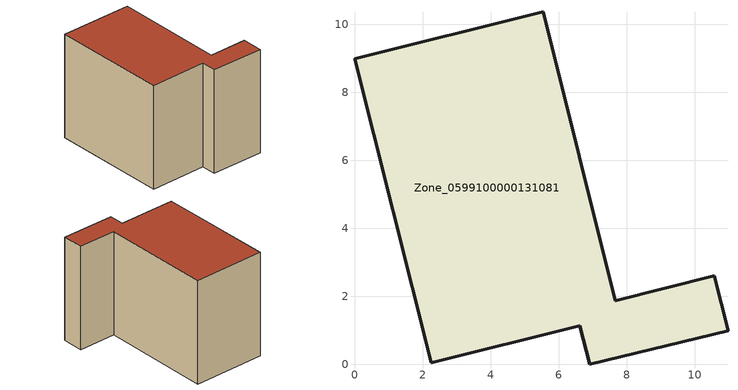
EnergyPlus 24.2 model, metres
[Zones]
Zone_0599100000131081
 floor ground (C_G): 7.66,1.87 10.58,2.6 10.98,0.99 6.91,0 6.63,1.14 2.25,0.05 0,8.98 5.55,10.37 z0
 wall outside (C_F): 5.55,10.37 0,8.98 2.25,0.05 6.63,1.14 6.91,0 10.98,0.99 10.58,2.6 7.66,1.87 5.55,10.37 z0:8.27
 roof outside (C_R): 7.66,1.87 5.55,10.37 0,8.98 2.25,0.05 6.63,1.14 6.91,0 10.98,0.99 10.58,2.6 z8.27
[BUILDING]
Pand.0599100000131081: North Axis=0; Terrain=City; Loads Convergence Tolerance Value=0.04; Temperature Convergence Tolerance Value=0.4; Solar Distribution=FullExterior; Maximum Number of Warmup Days=25; Minimum Number of Warmup Days=1
[Site:Location]
Rotterdam.The.Hague.AP_ZH_NLD Design_Conditions: Latitude=51.96; Longitude=4.45; Time Zone=1; Elevation=-4.5
[SITE:GROUNDTEMPERATURE:BUILDINGSURFACE]
18, 18, 18, 18, 18, 18, 18, 18, 18, 18, 18, 18
[MATERIAL] Thermal Absorptance=0.9; Solar Absorptance=0.7; Visible Absorptance=0.7
Name | Roughness | Thickness | Conductivity | Density | Specific Heat
G.TC.1975-1991 | MediumSmooth | 0.15 | 0.288461 | 540 | 1210
F.TC.1975-1991 | Rough | 0.3 | 0.230769 | 1920 | 840
R.TC.1975-1991 | MediumRough | 0.2 | 0.153846 | 1500 | 1000
[CONSTRUCTION]
C_G: G.TC.1975-1991
C_F: F.TC.1975-1991
C_R: R.TC.1975-1991
[ZONE]
Zone_0599100000131081: Type=1; Multiplier=1; Ceiling Height=Autocalculate; Volume=Autocalculate; Floor Area=autocalculate; Part of Total Floor Area=Yes
[ZONEINFILTRATION:DESIGNFLOWRATE]
Infil_Zone_0599100000131081: Zone or ZoneList or Space or SpaceList=Zone_0599100000131081; Schedule=AlwaysOn; Design Flow Rate Calculation Method=Flow/Area; Flow Rate per Floor Area=0.003; Constant Term Coefficient=1; Temperature Term Coefficient=0; Velocity Term Coefficient=0; Velocity Squared Term Coefficient=0
[HVACTEMPLATE:ZONE:IDEALLOADSAIRSYSTEM]
Zone_0599100000131081: Maximum Heating Supply Air Temperature=50; Minimum Cooling Supply Air Temperature=13; Maximum Heating Supply Air Humidity Ratio=0.0156; Minimum Cooling Supply Air Humidity Ratio=0.0077; Heating Limit=NoLimit; Cooling Limit=NoLimit; Dehumidification Control Type=ConstantSensibleHeatRatio; Cooling Sensible Heat Ratio=0.7; Dehumidification Setpoint=60; Humidification Control Type=None; Humidification Setpoint=30; Outdoor Air Method=None; Outdoor Air Flow Rate per Person=0.00944; Outdoor Air Flow Rate per Zone Floor Area=0; Outdoor Air Flow Rate per Zone=0; Demand Controlled Ventilation Type=None; Outdoor Air Economizer Type=NoEconomizer; Heat Recovery Type=None; Sensible Heat Recovery Effectiveness=0.7; Latent Heat Recovery Effectiveness=0.65
[ZONECONTROL:THERMOSTAT]
ThermostatControl_Zone_0599100000131081: Zone or ZoneList=Zone_0599100000131081; Control Type Schedule=DualSetpointControlType; Control 1=Thermostat_Zone_0599100000131081; Temperature Difference Between Cutout And Setpoint=0
[THERMOSTATSETPOINT:DUALSETPOINT]
Thermostat_Zone_0599100000131081: Heating Setpoint Temperature Schedule=HeatingSetpoint_Zone_0599100000131081; Cooling Setpoint Temperature Schedule=CoolingSetpoint_Zone_0599100000131081
[SCHEDULE:COMPACT]
HeatingSetpoint_Zone_0599100000131081: Through: 12/31, For: AllDays, Until: 24:00, 21
CoolingSetpoint_Zone_0599100000131081: Through: 12/31, For: AllDays, Until: 24:00, 24
DualSetpointControlType: Through: 12/31, For: AllDays, Until: 24:00, 4
AlwaysOn: Through: 12/31, For: AllDays, Until: 24:00, 1
